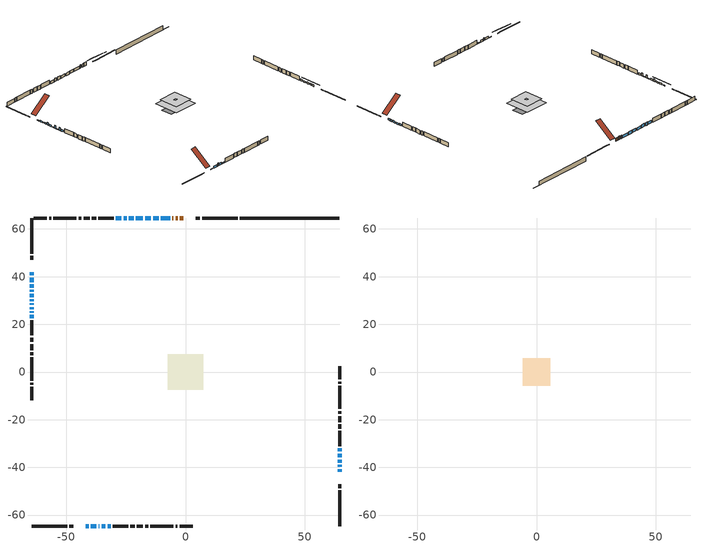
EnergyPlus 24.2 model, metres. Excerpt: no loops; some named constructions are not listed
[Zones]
conditioned space
 floor outside (Floor1 construction): -3.07,-3.07 -3.07,3.07 3.07,3.07 3.07,-3.07 z1.34
 floor outside (Floor2 construction): -0.61,-0.61 -0.61,0.61 0.61,0.61 0.61,-0.61 z1.34
 floor adiabatic (AdiabaticFloorConstruction): -7.44,-7.44 -7.44,7.44 7.44,7.44 7.44,-7.44 z1.34
 floor foundation (Slab1 construction): -7.07,-3.37 -7.07,3.37 7.07,3.37 7.07,-3.37 z-1.33
 wall outside (RimJoist1 construction): 21.89,64.58 6.98,64.58 / -64.58,-64.58 -49.66,-64.58 / -64.58,64.58 -64.58,49.66 / 64.58,-64.58 64.58,-49.66 z1.34:1.64
 wall outside (RimJoist2 construction): 6.05,64.58 4.33,64.58 / -48.73,-64.58 -47.02,-64.58 / -64.58,48.73 -64.58,47.02 / 64.58,-48.73 64.58,-47.02 z1.34:1.64
 wall outside (AdiabaticWallConstruction 1): -0.85,64.58 -2.33,64.58 / -3.26,64.58 -4.18,64.58 / -5.11,64.58 -5.5,64.58 z1.34:3.37
 wall outside (AdiabaticWallConstruction): -41.84,-64.58 -40.62,-64.58 / -64.58,30.49 -64.58,29.67 / -64.58,27.21 -64.58,26.39 z1.34:1.65; -64.58,41.84 -64.58,40.54 / -32.64,-64.58 -31.34,-64.58 z1.34:1.87; 64.58,-41.84 64.58,-40.74 / 64.58,-39.82 64.58,-38.98 / 64.58,-38.05 64.58,-36.75 / 64.58,-33.3 64.58,-32 / -64.58,23.92 -64.58,22.63 z1.34:2.43; -64.58,39.61 -64.58,37.63 / -64.58,36.7 -64.58,35.4 z1.34:2.18; -6.43,64.58 -10.31,64.58 / -64.58,34.48 -64.58,33.64 / -11.24,64.58 -13.6,64.58 / -14.53,64.58 -16.9,64.58 / -17.82,64.58 -20.8,64.58 / -26.86,64.58 -29.22,64.58 z1.34:2.94; -39.69,-64.58 -37.33,-64.58 / -35.16,-64.58 -33.56,-64.58 z1.34:2.64; -36.4,-64.58 -36.09,-64.58 z1.34:3.12; -64.58,32.71 -64.58,31.41 z1.34:2.36; -64.58,28.74 -64.58,28.13 / -64.58,25.46 -64.58,24.85 z1.34:3.17; 64.58,-35.83 64.58,-34.22 z1.34:2.03; -21.72,64.58 -23.71,64.58 / -24.63,64.58 -25.93,64.58 z1.34:3.25
 wall outside (Wall1 construction): -30.15,64.58 -36.5,64.58 / -30.41,-64.58 -24.06,-64.58 / -64.58,21.7 -64.58,15.34 / 64.58,-31.07 64.58,-24.72 z1.34:3.78
 wall outside (Wall2 construction): -37.43,64.58 -39.23,64.58 / -23.13,-64.58 -21.33,-64.58 / -64.58,14.41 -64.58,12.62 / 64.58,-23.79 64.58,-21.99 z1.34:3.78
 wall outside (Wall3 construction): -40.16,64.58 -42.71,64.58 / -20.4,-64.58 -17.85,-64.58 / -64.58,11.69 -64.58,9.14 / 64.58,-21.06 64.58,-18.51 z1.34:3.78
 wall outside (Wall4 construction): -43.64,64.58 -44.83,64.58 / -16.92,-64.58 -15.73,-64.58 / -64.58,8.21 -64.58,7.01 / 64.58,-17.59 64.58,-16.39 z1.34:3.78
 wall outside (Wall5 construction): -45.76,64.58 -55.46,64.58 / -14.8,-64.58 -5.1,-64.58 / -64.58,6.08 -64.58,-3.61 / 64.58,-15.46 64.58,-5.76 z1.34:3.78
 wall outside (Wall6 construction): -56.39,64.58 -57.17,64.58 / -4.17,-64.58 -3.39,-64.58 / -64.58,-4.54 -64.58,-5.32 / 64.58,-4.83 64.58,-4.06 z1.34:3.78
 wall outside (Wall7 construction): -58.09,64.58 -63.65,64.58 / -2.46,-64.58 3.09,-64.58 / -64.58,-6.25 -64.58,-11.8 / 64.58,-3.13 64.58,2.43 z1.34:3.78
 wall foundation (FoundationWall1 construction): 22.82,64.58,-1.33 22.82,64.58,1.34 59.98,64.58,1.34 59.98,64.58,-1.23 64.58,64.58,-1.23 64.58,64.58,-1.33
 window (WindowConstruction 17): -41.84,-64.58 -40.62,-64.58 z1.34:1.64
 window (WindowConstruction 4): -64.58,41.84 -64.58,40.54 z1.34:1.87
 window (WindowConstruction 5): 64.58,-41.84 64.58,-40.74 z1.34:2.43
 window (WindowConstruction 6): -64.58,39.61 -64.58,37.63 z1.34:2.18
 window (WindowConstruction 7): -64.58,36.7 -64.58,35.41 z1.34:2.18
 window (WindowConstruction 8): -6.43,64.58 -10.31,64.58 z1.34:2.94
 window (WindowConstruction 9): -64.58,34.48 -64.58,33.64 z1.34:2.94
 window (WindowConstruction 10): -39.69,-64.58 -37.33,-64.58 z1.34:2.64
 window (WindowConstruction 18): -36.4,-64.58 -36.09,-64.58 z1.34:3.12
 window (WindowConstruction 11): -35.16,-64.58 -33.56,-64.58 z1.34:2.64
 window (WindowConstruction 12): -32.63,-64.58 -31.34,-64.58 z1.34:1.87
 window (WindowConstruction 13): -64.58,32.71 -64.58,31.41 z1.34:2.35
 window (WindowConstruction 14): 64.58,-39.82 64.58,-38.98 z1.34:2.43
 window (WindowConstruction 15): 64.58,-38.05 64.58,-36.75 z1.34:2.43
 window (WindowConstruction 16): -11.24,64.58 -13.6,64.58 z1.34:2.94
 window (WindowConstruction 25): -64.58,30.48 -64.58,29.67 z1.34:1.64
 window (WindowConstruction 26): -64.58,28.74 -64.58,28.13 z1.34:3.17
 window (WindowConstruction 21): 64.58,-35.82 64.58,-34.22 z1.34:2.03
 window (WindowConstruction 22): 64.58,-33.3 64.58,-32 z1.34:2.43
 window (WindowConstruction 19): -64.58,27.2 -64.58,26.39 z1.34:1.64
 window (WindowConstruction 23): -14.53,64.58 -16.89,64.58 z1.34:2.94
 window (WindowConstruction 24): -17.82,64.58 -20.8,64.58 z1.34:2.94
 window (WindowConstruction 20): -64.58,25.46 -64.58,24.85 z1.34:3.17
 window (WindowConstruction): -21.72,64.58 -23.71,64.58 z1.34:3.24
 window (WindowConstruction 1): -24.63,64.58 -25.93,64.58 z1.34:3.24
 window (WindowConstruction 2): -26.86,64.58 -29.22,64.58 z1.34:2.94
 window (WindowConstruction 3): -64.58,23.92 -64.58,22.63 z1.34:2.43
 door (Door): -0.85,64.58 -2.33,64.58 z1.34:3.37
 door (Door 1): -3.26,64.58 -4.18,64.58 z1.34:3.37
 door (Door 2): -5.11,64.58 -5.5,64.58 z1.34:3.37
 ceiling adiabatic (AdiabaticFloorConstruction): 7.44,-7.44 7.44,7.44 -7.44,7.44 -7.44,-7.44 z1.34
attic - vented
 floor to conditioned space (Floor3 construction Reversed): -0.61,-0.61 -0.61,0.61 0.61,0.61 0.61,-0.61 z3.78
 floor to conditioned space (Floor4 construction Reversed): -0.71,-0.71 -0.71,0.71 0.71,0.71 0.71,-0.71 z3.78
 floor to conditioned space (Floor5 construction Reversed): -5.87,-5.87 -5.87,5.87 5.87,5.87 5.87,-5.87 z3.78
 roof outside (Roof1 construction): 0.08,64.58,3.78 0.08,53.95,11.75 3.4,53.95,11.75 3.4,64.58,3.78; -42.77,-64.58,3.78 -42.77,-53.95,11.75 -46.09,-53.95,11.75 -46.09,-64.58,3.78; -64.58,42.77,3.78 -53.95,42.77,11.75 -53.95,46.09,11.75 -64.58,46.09,3.78; 64.58,-42.77,3.78 53.95,-42.77,11.75 53.95,-46.09,11.75 64.58,-46.09,3.78
[Schedule:Day:Interval]
general water use schedule day: No, 01:00, 0.315068, 03:00, 0.287671, 04:00, 0.342466, 05:00, 0.369863, 06:00, 0.520548, 07:00, 0.60274, 08:00, 0.534247, 10:00, 0.506849, 11:00, 0.465753, 14:00, 0.479452, 15:00, 0.534247, 16:00, 0.589041, 17:00, 0.69863, 18:00, 0.876712, 19:00, 0.890411, 20:00, 0.986301, 21:00, 1, 22:00, 0.863014, 23:00, 0.616438, 24:00, 0.465753
general water use schedule default day; clothes dryer exhaust 0 schedule default day; cooling season schedule day; cooling season schedule day 2; cooling season schedule default day; exterior lighting schedule default day; natural vent schedule default day: No, 24:00, 0
clothes dryer exhaust 0 schedule day: No, 01:00, 0.123457, 02:00, 0.0740741, 03:00, 0.0493827, 04:00, 0.0246914, 05:00, 0.0493827, 06:00, 0.0740741, 07:00, 0.197531, 08:00, 0.395062, 09:00, 0.592593, 10:00, 0.839506, 11:00, 0.962963, 12:00, 1, 13:00, 0.91358, 14:00, 0.82716, 15:00, 0.716049, 16:00, 0.753086, 17:00, 0.679012, 18:00, 0.666667, 20:00, 0.62963, 21:00, 0.641975, 22:00, 0.666667, 23:00, 0.54321, 24:00, 0.296296
cooling season schedule day 1: No, 24:00, 1
exterior lighting schedule day: No, 01:00, 0.566667, 03:00, 0.524167, 05:00, 0.495833, 06:00, 0.5525, 07:00, 0.623333, 08:00, 0.580833, 09:00, 0.439167, 10:00, 0.354167, 12:00, 0.34, 13:00, 0.354167, 14:00, 0.396667, 15:00, 0.425, 16:00, 0.495833, 17:00, 0.623333, 18:00, 0.793333, 19:00, 0.906667, 20:00, 0.963333, 21:00, 0.991667, 22:00, 0.920833, 23:00, 0.793333, 24:00, 0.665833
exterior lighting schedule day 1: No, 01:00, 0.528571, 03:00, 0.488929, 05:00, 0.4625, 06:00, 0.515357, 07:00, 0.581429, 08:00, 0.541786, 09:00, 0.409643, 10:00, 0.330357, 12:00, 0.317143, 13:00, 0.330357, 14:00, 0.37, 15:00, 0.396429, 16:00, 0.4625, 17:00, 0.581429, 18:00, 0.74, 19:00, 0.845714, 20:00, 0.898571, 21:00, 0.925, 22:00, 0.858929, 23:00, 0.74, 24:00, 0.621071
exterior lighting schedule day 10: No, 01:00, 0.552381, 03:00, 0.510952, 05:00, 0.483333, 06:00, 0.538571, 07:00, 0.607619, 08:00, 0.56619, 09:00, 0.428095, 10:00, 0.345238, 12:00, 0.331429, 13:00, 0.345238, 14:00, 0.386667, 15:00, 0.414286, 16:00, 0.483333, 17:00, 0.607619, 18:00, 0.773333, 19:00, 0.88381, 20:00, 0.939048, 21:00, 0.966667, 22:00, 0.897619, 23:00, 0.773333, 24:00, 0.649048
exterior lighting schedule day 11: No, 01:00, 0.571429, 03:00, 0.528571, 05:00, 0.5, 06:00, 0.557143, 07:00, 0.628571, 08:00, 0.585714, 09:00, 0.442857, 10:00, 0.357143, 12:00, 0.342857, 13:00, 0.357143, 14:00, 0.4, 15:00, 0.428571, 16:00, 0.5, 17:00, 0.628571, 18:00, 0.8, 19:00, 0.914286, 20:00, 0.971429, 21:00, 1, 22:00, 0.928571, 23:00, 0.8, 24:00, 0.671429
exterior lighting schedule day 2: No, 01:00, 0.485714, 03:00, 0.449286, 05:00, 0.425, 06:00, 0.473571, 07:00, 0.534286, 08:00, 0.497857, 09:00, 0.376429, 10:00, 0.303571, 12:00, 0.291429, 13:00, 0.303571, 14:00, 0.34, 15:00, 0.364286, 16:00, 0.425, 17:00, 0.534286, 18:00, 0.68, 19:00, 0.777143, 20:00, 0.825714, 21:00, 0.85, 22:00, 0.789286, 23:00, 0.68, 24:00, 0.570714
exterior lighting schedule day 3: No, 01:00, 0.442857, 03:00, 0.409643, 05:00, 0.3875, 06:00, 0.431786, 07:00, 0.487143, 08:00, 0.453929, 09:00, 0.343214, 10:00, 0.276786, 12:00, 0.265714, 13:00, 0.276786, 14:00, 0.31, 15:00, 0.332143, 16:00, 0.3875, 17:00, 0.487143, 18:00, 0.62, 19:00, 0.708571, 20:00, 0.752857, 21:00, 0.775, 22:00, 0.719643, 23:00, 0.62, 24:00, 0.520357
exterior lighting schedule day 4: No, 01:00, 0.4, 03:00, 0.37, 05:00, 0.35, 06:00, 0.39, 07:00, 0.44, 08:00, 0.41, 09:00, 0.31, 10:00, 0.25, 12:00, 0.24, 13:00, 0.25, 14:00, 0.28, 15:00, 0.3, 16:00, 0.35, 17:00, 0.44, 18:00, 0.56, 19:00, 0.64, 20:00, 0.68, 21:00, 0.7, 22:00, 0.65, 23:00, 0.56, 24:00, 0.47
exterior lighting schedule day 5: No, 01:00, 0.380952, 03:00, 0.352381, 05:00, 0.333333, 06:00, 0.371429, 07:00, 0.419048, 08:00, 0.390476, 09:00, 0.295238, 10:00, 0.238095, 12:00, 0.228571, 13:00, 0.238095, 14:00, 0.266667, 15:00, 0.285714, 16:00, 0.333333, 17:00, 0.419048, 18:00, 0.533333, 19:00, 0.609524, 20:00, 0.647619, 21:00, 0.666667, 22:00, 0.619048, 23:00, 0.533333, 24:00, 0.447619
exterior lighting schedule day 6: No, 01:00, 0.390476, 03:00, 0.36119, 05:00, 0.341667, 06:00, 0.380714, 07:00, 0.429524, 08:00, 0.400238, 09:00, 0.302619, 10:00, 0.244048, 12:00, 0.234286, 13:00, 0.244048, 14:00, 0.273333, 15:00, 0.292857, 16:00, 0.341667, 17:00, 0.429524, 18:00, 0.546667, 19:00, 0.624762, 20:00, 0.66381, 21:00, 0.683333, 22:00, 0.634524, 23:00, 0.546667, 24:00, 0.45881
exterior lighting schedule day 7: No, 01:00, 0.419048, 03:00, 0.387619, 05:00, 0.366667, 06:00, 0.408571, 07:00, 0.460952, 08:00, 0.429524, 09:00, 0.324762, 10:00, 0.261905, 12:00, 0.251429, 13:00, 0.261905, 14:00, 0.293333, 15:00, 0.314286, 16:00, 0.366667, 17:00, 0.460952, 18:00, 0.586667, 19:00, 0.670476, 20:00, 0.712381, 21:00, 0.733333, 22:00, 0.680952, 23:00, 0.586667, 24:00, 0.492381
exterior lighting schedule day 8: No, 01:00, 0.466667, 03:00, 0.431667, 05:00, 0.408333, 06:00, 0.455, 07:00, 0.513333, 08:00, 0.478333, 09:00, 0.361667, 10:00, 0.291667, 12:00, 0.28, 13:00, 0.291667, 14:00, 0.326667, 15:00, 0.35, 16:00, 0.408333, 17:00, 0.513333, 18:00, 0.653333, 19:00, 0.746667, 20:00, 0.793333, 21:00, 0.816667, 22:00, 0.758333, 23:00, 0.653333, 24:00, 0.548333
exterior lighting schedule day 9: No, 01:00, 0.509524, 03:00, 0.47131, 05:00, 0.445833, 06:00, 0.496786, 07:00, 0.560476, 08:00, 0.522262, 09:00, 0.394881, 10:00, 0.318452, 12:00, 0.305714, 13:00, 0.318452, 14:00, 0.356667, 15:00, 0.382143, 16:00, 0.445833, 17:00, 0.560476, 18:00, 0.713333, 19:00, 0.815238, 20:00, 0.86619, 21:00, 0.891667, 22:00, 0.827976, 23:00, 0.713333, 24:00, 0.59869
[Schedule:Week:Daily]
general water use schedule Week Rule - Jan1-Dec31: general water use schedule day, general water use schedule day, general water use schedule day, general water use schedule day, general water use schedule day, general water use schedule day, general water use schedule day, general water use schedule default day, general water use schedule default day, general water use schedule default day, general water use schedule default day, general water use schedule default day
clothes dryer exhaust 0 schedule Week Rule - Jan1-Dec31: clothes dryer exhaust 0 schedule day, clothes dryer exhaust 0 schedule day, clothes dryer exhaust 0 schedule day, clothes dryer exhaust 0 schedule day, clothes dryer exhaust 0 schedule day, clothes dryer exhaust 0 schedule day, clothes dryer exhaust 0 schedule day, clothes dryer exhaust 0 schedule default day, clothes dryer exhaust 0 schedule default day, clothes dryer exhaust 0 schedule default day, clothes dryer exhaust 0 schedule default day, clothes dryer exhaust 0 schedule default day
cooling season schedule Week Rule - Jan1-May26: cooling season schedule day, cooling season schedule day, cooling season schedule day, cooling season schedule day, cooling season schedule day, cooling season schedule day, cooling season schedule day, cooling season schedule default day, cooling season schedule default day, cooling season schedule default day, cooling season schedule default day, cooling season schedule default day
cooling season schedule Week Rule - May27-Jun2: cooling season schedule day, cooling season schedule day, cooling season schedule day, cooling season schedule day, cooling season schedule day, cooling season schedule day 1, cooling season schedule day 1, cooling season schedule default day, cooling season schedule default day, cooling season schedule default day, cooling season schedule default day, cooling season schedule default day
cooling season schedule Week Rule - Jun3-Aug25: cooling season schedule day 1, cooling season schedule day 1, cooling season schedule day 1, cooling season schedule day 1, cooling season schedule day 1, cooling season schedule day 1, cooling season schedule day 1, cooling season schedule default day, cooling season schedule default day, cooling season schedule default day, cooling season schedule default day, cooling season schedule default day
cooling season schedule Week Rule - Aug26-Sep1: cooling season schedule day 1, cooling season schedule day 1, cooling season schedule day 1, cooling season schedule day 1, cooling season schedule day 1, cooling season schedule day 1, cooling season schedule day 2, cooling season schedule default day, cooling season schedule default day, cooling season schedule default day, cooling season schedule default day, cooling season schedule default day
cooling season schedule Week Rule - Sep2-Dec31: cooling season schedule day 2, cooling season schedule day 2, cooling season schedule day 2, cooling season schedule day 2, cooling season schedule day 2, cooling season schedule day 2, cooling season schedule day 2, cooling season schedule default day, cooling season schedule default day, cooling season schedule default day, cooling season schedule default day, cooling season schedule default day
exterior lighting schedule Week Rule - Jan1-Jan27: exterior lighting schedule day, exterior lighting schedule day, exterior lighting schedule day, exterior lighting schedule day, exterior lighting schedule day, exterior lighting schedule day, exterior lighting schedule day, exterior lighting schedule default day, exterior lighting schedule default day, exterior lighting schedule default day, exterior lighting schedule default day, exterior lighting schedule default day
exterior lighting schedule Week Rule - Jan28-Feb3: exterior lighting schedule day, exterior lighting schedule day, exterior lighting schedule day, exterior lighting schedule day, exterior lighting schedule day 1, exterior lighting schedule day 1, exterior lighting schedule day 1, exterior lighting schedule default day, exterior lighting schedule default day, exterior lighting schedule default day, exterior lighting schedule default day, exterior lighting schedule default day
exterior lighting schedule Week Rule - Feb4-Feb24: exterior lighting schedule day 1, exterior lighting schedule day 1, exterior lighting schedule day 1, exterior lighting schedule day 1, exterior lighting schedule day 1, exterior lighting schedule day 1, exterior lighting schedule day 1, exterior lighting schedule default day, exterior lighting schedule default day, exterior lighting schedule default day, exterior lighting schedule default day, exterior lighting schedule default day
exterior lighting schedule Week Rule - Feb25-Mar3: exterior lighting schedule day 1, exterior lighting schedule day 1, exterior lighting schedule day 1, exterior lighting schedule day 1, exterior lighting schedule day 2, exterior lighting schedule day 2, exterior lighting schedule day 2, exterior lighting schedule default day, exterior lighting schedule default day, exterior lighting schedule default day, exterior lighting schedule default day, exterior lighting schedule default day
exterior lighting schedule Week Rule - Mar4-Mar31: exterior lighting schedule day 2, exterior lighting schedule day 2, exterior lighting schedule day 2, exterior lighting schedule day 2, exterior lighting schedule day 2, exterior lighting schedule day 2, exterior lighting schedule day 2, exterior lighting schedule default day, exterior lighting schedule default day, exterior lighting schedule default day, exterior lighting schedule default day, exterior lighting schedule default day
exterior lighting schedule Week Rule - Apr1-Apr28: exterior lighting schedule day 3, exterior lighting schedule day 3, exterior lighting schedule day 3, exterior lighting schedule day 3, exterior lighting schedule day 3, exterior lighting schedule day 3, exterior lighting schedule day 3, exterior lighting schedule default day, exterior lighting schedule default day, exterior lighting schedule default day, exterior lighting schedule default day, exterior lighting schedule default day
exterior lighting schedule Week Rule - Apr29-May5: exterior lighting schedule day 3, exterior lighting schedule day 3, exterior lighting schedule day 4, exterior lighting schedule day 4, exterior lighting schedule day 4, exterior lighting schedule day 4, exterior lighting schedule day 4, exterior lighting schedule default day, exterior lighting schedule default day, exterior lighting schedule default day, exterior lighting schedule default day, exterior lighting schedule default day
exterior lighting schedule Week Rule - May6-May26: exterior lighting schedule day 4, exterior lighting schedule day 4, exterior lighting schedule day 4, exterior lighting schedule day 4, exterior lighting schedule day 4, exterior lighting schedule day 4, exterior lighting schedule day 4, exterior lighting schedule default day, exterior lighting schedule default day, exterior lighting schedule default day, exterior lighting schedule default day, exterior lighting schedule default day
exterior lighting schedule Week Rule - May27-Jun2: exterior lighting schedule day 4, exterior lighting schedule day 4, exterior lighting schedule day 4, exterior lighting schedule day 4, exterior lighting schedule day 4, exterior lighting schedule day 5, exterior lighting schedule day 5, exterior lighting schedule default day, exterior lighting schedule default day, exterior lighting schedule default day, exterior lighting schedule default day, exterior lighting schedule default day
exterior lighting schedule Week Rule - Jun3-Jun30: exterior lighting schedule day 5, exterior lighting schedule day 5, exterior lighting schedule day 5, exterior lighting schedule day 5, exterior lighting schedule day 5, exterior lighting schedule day 5, exterior lighting schedule day 5, exterior lighting schedule default day, exterior lighting schedule default day, exterior lighting schedule default day, exterior lighting schedule default day, exterior lighting schedule default day
exterior lighting schedule Week Rule - Jul1-Jul28: exterior lighting schedule day 6, exterior lighting schedule day 6, exterior lighting schedule day 6, exterior lighting schedule day 6, exterior lighting schedule day 6, exterior lighting schedule day 6, exterior lighting schedule day 6, exterior lighting schedule default day, exterior lighting schedule default day, exterior lighting schedule default day, exterior lighting schedule default day, exterior lighting schedule default day
exterior lighting schedule Week Rule - Jul29-Aug4: exterior lighting schedule day 6, exterior lighting schedule day 6, exterior lighting schedule day 6, exterior lighting schedule day 7, exterior lighting schedule day 7, exterior lighting schedule day 7, exterior lighting schedule day 7, exterior lighting schedule default day, exterior lighting schedule default day, exterior lighting schedule default day, exterior lighting schedule default day, exterior lighting schedule default day
exterior lighting schedule Week Rule - Aug5-Aug25: exterior lighting schedule day 7, exterior lighting schedule day 7, exterior lighting schedule day 7, exterior lighting schedule day 7, exterior lighting schedule day 7, exterior lighting schedule day 7, exterior lighting schedule day 7, exterior lighting schedule default day, exterior lighting schedule default day, exterior lighting schedule default day, exterior lighting schedule default day, exterior lighting schedule default day
exterior lighting schedule Week Rule - Aug26-Sep1: exterior lighting schedule day 7, exterior lighting schedule day 7, exterior lighting schedule day 7, exterior lighting schedule day 7, exterior lighting schedule day 7, exterior lighting schedule day 7, exterior lighting schedule day 8, exterior lighting schedule default day, exterior lighting schedule default day, exterior lighting schedule default day, exterior lighting schedule default day, exterior lighting schedule default day
exterior lighting schedule Week Rule - Sep2-Sep29: exterior lighting schedule day 8, exterior lighting schedule day 8, exterior lighting schedule day 8, exterior lighting schedule day 8, exterior lighting schedule day 8, exterior lighting schedule day 8, exterior lighting schedule day 8, exterior lighting schedule default day, exterior lighting schedule default day, exterior lighting schedule default day, exterior lighting schedule default day, exterior lighting schedule default day
exterior lighting schedule Week Rule - Sep30-Oct6: exterior lighting schedule day 8, exterior lighting schedule day 9, exterior lighting schedule day 9, exterior lighting schedule day 9, exterior lighting schedule day 9, exterior lighting schedule day 9, exterior lighting schedule day 9, exterior lighting schedule default day, exterior lighting schedule default day, exterior lighting schedule default day, exterior lighting schedule default day, exterior lighting schedule default day
exterior lighting schedule Week Rule - Oct7-Oct27: exterior lighting schedule day 9, exterior lighting schedule day 9, exterior lighting schedule day 9, exterior lighting schedule day 9, exterior lighting schedule day 9, exterior lighting schedule day 9, exterior lighting schedule day 9, exterior lighting schedule default day, exterior lighting schedule default day, exterior lighting schedule default day, exterior lighting schedule default day, exterior lighting schedule default day
exterior lighting schedule Week Rule - Oct28-Nov3: exterior lighting schedule day 9, exterior lighting schedule day 9, exterior lighting schedule day 9, exterior lighting schedule day 9, exterior lighting schedule day 10, exterior lighting schedule day 10, exterior lighting schedule day 10, exterior lighting schedule default day, exterior lighting schedule default day, exterior lighting schedule default day, exterior lighting schedule default day, exterior lighting schedule default day
exterior lighting schedule Week Rule - Nov4-Nov24: exterior lighting schedule day 10, exterior lighting schedule day 10, exterior lighting schedule day 10, exterior lighting schedule day 10, exterior lighting schedule day 10, exterior lighting schedule day 10, exterior lighting schedule day 10, exterior lighting schedule default day, exterior lighting schedule default day, exterior lighting schedule default day, exterior lighting schedule default day, exterior lighting schedule default day
exterior lighting schedule Week Rule - Nov25-Dec1: exterior lighting schedule day 10, exterior lighting schedule day 10, exterior lighting schedule day 10, exterior lighting schedule day 10, exterior lighting schedule day 10, exterior lighting schedule day 10, exterior lighting schedule day 11, exterior lighting schedule default day, exterior lighting schedule default day, exterior lighting schedule default day, exterior lighting schedule default day, exterior lighting schedule default day
exterior lighting schedule Week Rule - Dec2-Dec31: exterior lighting schedule day 11, exterior lighting schedule day 11, exterior lighting schedule day 11, exterior lighting schedule day 11, exterior lighting schedule day 11, exterior lighting schedule day 11, exterior lighting schedule day 11, exterior lighting schedule default day, exterior lighting schedule default day, exterior lighting schedule default day, exterior lighting schedule default day, exterior lighting schedule default day
natural vent schedule Week Rule - Jan1-Dec31: natural vent schedule default day, natural vent schedule default day, natural vent schedule default day, natural vent schedule default day, natural vent schedule default day, natural vent schedule default day, natural vent schedule default day, natural vent schedule default day, natural vent schedule default day, natural vent schedule default day, natural vent schedule default day, natural vent schedule default day
[Schedule:Year]
clothes dryer exhaust 0 schedule: clothes dryer exhaust 0 schedule Week Rule - Jan1-Dec31, 1, 1, 12, 31
cooling season schedule: cooling season schedule Week Rule - Jan1-May26, 1, 1, 5, 26, cooling season schedule Week Rule - May27-Jun2, 5, 27, 6, 2, cooling season schedule Week Rule - Jun3-Aug25, 6, 3, 8, 25, cooling season schedule Week Rule - Aug26-Sep1, 8, 26, 9, 1, cooling season schedule Week Rule - Sep2-Dec31, 9, 2, 12, 31
natural vent schedule: natural vent schedule Week Rule - Jan1-Dec31, 1, 1, 12, 31
